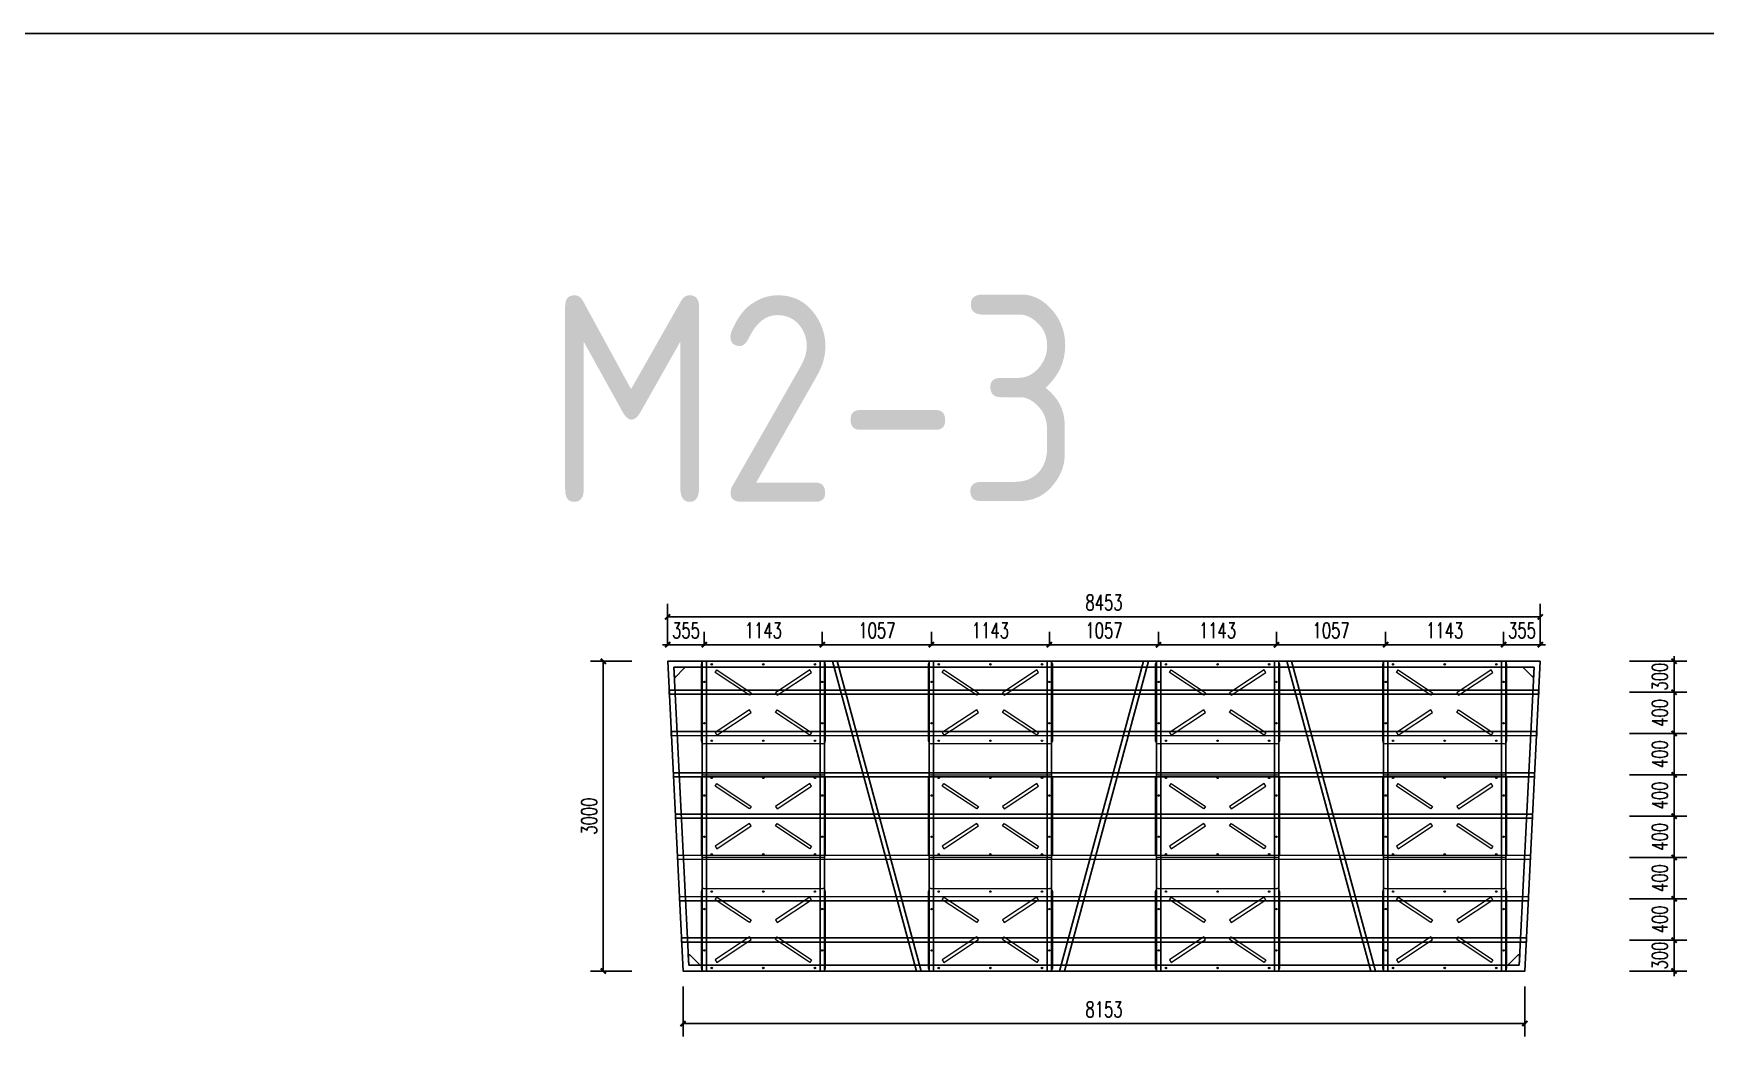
# Model space of a CAD drawing. Extents: x 1254079 to 1500931, y -102737 to 142253.
# Drawn here: x 1328295 to 1344492, y 37826 to 47539 of the extents above; entities that cross this region are included whole.
import ezdxf

# ---------------------------------------------------------------- set-up
doc = ezdxf.new("R2010")
doc.units = 0
doc.header["$LTSCALE"] = 1000
doc.header["$MEASUREMENT"] = 0
for name, color, linetype in [('14#槽钢', 3, 'Continuous'), ('PUB_DIM', 3, 'Continuous'), ('PUB_TEXT', 7, 'Continuous'), ('W-float bowl浮筒', 253, 'Continuous'), ('W-FLOAT_BOWL浮筒', 253, 'Continuous'), ('W-STEEL_FRAME钢架', 3, 'Continuous'), ('W-STEEL_KEEL钢龙骨', 5, 'Continuous')]:
    doc.layers.add(name, color=color, linetype=linetype)
doc.styles.add('_TCH_DIM_T3', font='SIMPLEX', dxfattribs={"width": 0.705882, "bigfont": 'GBCBIG'})
doc.styles.get("Standard").update_dxf_attribs({"font": 'gbenor.shx', "bigfont": 'gbcbig.shx'})
doc.dimstyles.new('_TCH_ARCH&&50', dxfattribs={"dimtxt": 148.75, "dimasz": 50, "dimexe": 125, "dimexo": 150, "dimgap": 63.125, "dimtad": 1, "dimdec": 0, "dimzin": 0, "dimdsep": 46, "dimtxsty": '_TCH_DIM_T3', "dimblk": 'ARCHTICK', "dimcen": 0.09, "dimclrt": 7, "dimazin": 2, "dimtfac": 1, "dimtdec": 0, "dimtix": 1, "dimtmove": 2, "dimatfit": 3, "dimfxl": 0, "dimtolj": 1, "dimtzin": 0, "dimarcsym": 0})

# ---------------------------------------------------------------- blocks, each defined once
blk = doc.blocks.new('_ArchTick')
at = {"color": 0, "linetype": 'ByBlock', "const_width": 0.4}
blk.add_lwpolyline([(-0.5, -0.5), (0.5, 0.5)], dxfattribs=at)
blk = doc.blocks.new('*D1085')
at = {"layer": 'Defpoints', "color": 0, "transparency": 16777216}
for p in [(1334793, 41620), (1334438, 41460), (1334793, 41460)]:
    blk.add_point(p, dxfattribs=at)
at = {"layer": 'PUB_DIM', "color": 0, "lineweight": -2, "transparency": 16777216}
for p, q in [((1334438, 41610), (1334438, 41745)), ((1334793, 41610), (1334793, 41745)), ((1334438, 41620), (1334388, 41620)), ((1334438, 41620), (1334793, 41620)), ((1334793, 41620), (1334843, 41620))]:
    blk.add_line(p, q, dxfattribs=at)
at = {"layer": 'PUB_DIM', "color": 0, "lineweight": -2, "transparency": 16777216, "xscale": 50, "yscale": 50, "zscale": 50}
blk.add_blockref('_ArchTick', (1334438, 41620), dxfattribs=at)
at = {"layer": 'PUB_DIM', "color": 0, "lineweight": -2, "transparency": 16777216, "xscale": 50, "yscale": 50, "zscale": 50, "rotation": 180}
blk.add_blockref('_ArchTick', (1334793, 41620), dxfattribs=at)
at = {"layer": 'PUB_DIM', "color": 7, "transparency": 16777216, "insert": (1334616, 41758), "char_height": 148.8, "attachment_point": 5, "style": '_TCH_DIM_T3'}
blk.add_mtext('\\A1;355', dxfattribs=at)
blk = doc.blocks.new('*D1086')
at = {"layer": 'Defpoints', "color": 0, "transparency": 16777216}
for p in [(1335936, 41620), (1334793, 41460), (1335936, 41460)]:
    blk.add_point(p, dxfattribs=at)
at = {"layer": 'PUB_DIM', "color": 0, "lineweight": -2, "transparency": 16777216}
for p, q in [((1334793, 41610), (1334793, 41745)), ((1335936, 41610), (1335936, 41745)), ((1334793, 41620), (1335936, 41620))]:
    blk.add_line(p, q, dxfattribs=at)
at = {"layer": 'PUB_DIM', "color": 0, "lineweight": -2, "transparency": 16777216, "xscale": 50, "yscale": 50, "zscale": 50, "rotation": 180}
blk.add_blockref('_ArchTick', (1334793, 41620), dxfattribs=at)
at = {"layer": 'PUB_DIM', "color": 0, "lineweight": -2, "transparency": 16777216, "xscale": 50, "yscale": 50, "zscale": 50}
blk.add_blockref('_ArchTick', (1335936, 41620), dxfattribs=at)
at = {"layer": 'PUB_DIM', "color": 7, "transparency": 16777216, "insert": (1335365, 41758), "char_height": 148.8, "attachment_point": 5, "style": '_TCH_DIM_T3'}
blk.add_mtext('\\A1;1143', dxfattribs=at)
blk = doc.blocks.new('*D1087')
at = {"layer": 'Defpoints', "color": 0, "transparency": 16777216}
for p in [(1336993, 41620), (1335936, 41460), (1336993, 41460)]:
    blk.add_point(p, dxfattribs=at)
at = {"layer": 'PUB_DIM', "color": 0, "lineweight": -2, "transparency": 16777216}
for p, q in [((1335936, 41610), (1335936, 41745)), ((1336993, 41610), (1336993, 41745)), ((1335936, 41620), (1336993, 41620))]:
    blk.add_line(p, q, dxfattribs=at)
at = {"layer": 'PUB_DIM', "color": 0, "lineweight": -2, "transparency": 16777216, "xscale": 50, "yscale": 50, "zscale": 50, "rotation": 180}
blk.add_blockref('_ArchTick', (1335936, 41620), dxfattribs=at)
at = {"layer": 'PUB_DIM', "color": 0, "lineweight": -2, "transparency": 16777216, "xscale": 50, "yscale": 50, "zscale": 50}
blk.add_blockref('_ArchTick', (1336993, 41620), dxfattribs=at)
at = {"layer": 'PUB_DIM', "color": 7, "transparency": 16777216, "insert": (1336465, 41758), "char_height": 148.8, "attachment_point": 5, "style": '_TCH_DIM_T3'}
blk.add_mtext('\\A1;1057', dxfattribs=at)
blk = doc.blocks.new('*D1088')
at = {"layer": 'Defpoints', "color": 0, "transparency": 16777216}
for p in [(1338136, 41620), (1336993, 41460), (1338136, 41460)]:
    blk.add_point(p, dxfattribs=at)
at = {"layer": 'PUB_DIM', "color": 0, "lineweight": -2, "transparency": 16777216}
for p, q in [((1336993, 41610), (1336993, 41745)), ((1338136, 41610), (1338136, 41745)), ((1336993, 41620), (1338136, 41620))]:
    blk.add_line(p, q, dxfattribs=at)
at = {"layer": 'PUB_DIM', "color": 0, "lineweight": -2, "transparency": 16777216, "xscale": 50, "yscale": 50, "zscale": 50, "rotation": 180}
blk.add_blockref('_ArchTick', (1336993, 41620), dxfattribs=at)
at = {"layer": 'PUB_DIM', "color": 0, "lineweight": -2, "transparency": 16777216, "xscale": 50, "yscale": 50, "zscale": 50}
blk.add_blockref('_ArchTick', (1338136, 41620), dxfattribs=at)
at = {"layer": 'PUB_DIM', "color": 7, "transparency": 16777216, "insert": (1337565, 41758), "char_height": 148.8, "attachment_point": 5, "style": '_TCH_DIM_T3'}
blk.add_mtext('\\A1;1143', dxfattribs=at)
blk = doc.blocks.new('*D1089')
at = {"layer": 'Defpoints', "color": 0, "transparency": 16777216}
for p in [(1339193, 41620), (1338136, 41460), (1339193, 41460)]:
    blk.add_point(p, dxfattribs=at)
at = {"layer": 'PUB_DIM', "color": 0, "lineweight": -2, "transparency": 16777216}
for p, q in [((1338136, 41610), (1338136, 41745)), ((1339193, 41610), (1339193, 41745)), ((1338136, 41620), (1339193, 41620))]:
    blk.add_line(p, q, dxfattribs=at)
at = {"layer": 'PUB_DIM', "color": 0, "lineweight": -2, "transparency": 16777216, "xscale": 50, "yscale": 50, "zscale": 50, "rotation": 180}
blk.add_blockref('_ArchTick', (1338136, 41620), dxfattribs=at)
at = {"layer": 'PUB_DIM', "color": 0, "lineweight": -2, "transparency": 16777216, "xscale": 50, "yscale": 50, "zscale": 50}
blk.add_blockref('_ArchTick', (1339193, 41620), dxfattribs=at)
at = {"layer": 'PUB_DIM', "color": 7, "transparency": 16777216, "insert": (1338665, 41758), "char_height": 148.8, "attachment_point": 5, "style": '_TCH_DIM_T3'}
blk.add_mtext('\\A1;1057', dxfattribs=at)
blk = doc.blocks.new('*D1090')
at = {"layer": 'Defpoints', "color": 0, "transparency": 16777216}
for p in [(1340336, 41620), (1339193, 41460), (1340336, 41460)]:
    blk.add_point(p, dxfattribs=at)
at = {"layer": 'PUB_DIM', "color": 0, "lineweight": -2, "transparency": 16777216}
for p, q in [((1339193, 41610), (1339193, 41745)), ((1340336, 41610), (1340336, 41745)), ((1339193, 41620), (1340336, 41620))]:
    blk.add_line(p, q, dxfattribs=at)
at = {"layer": 'PUB_DIM', "color": 0, "lineweight": -2, "transparency": 16777216, "xscale": 50, "yscale": 50, "zscale": 50, "rotation": 180}
blk.add_blockref('_ArchTick', (1339193, 41620), dxfattribs=at)
at = {"layer": 'PUB_DIM', "color": 0, "lineweight": -2, "transparency": 16777216, "xscale": 50, "yscale": 50, "zscale": 50}
blk.add_blockref('_ArchTick', (1340336, 41620), dxfattribs=at)
at = {"layer": 'PUB_DIM', "color": 7, "transparency": 16777216, "insert": (1339765, 41758), "char_height": 148.8, "attachment_point": 5, "style": '_TCH_DIM_T3'}
blk.add_mtext('\\A1;1143', dxfattribs=at)
blk = doc.blocks.new('*D1091')
at = {"layer": 'Defpoints', "color": 0, "transparency": 16777216}
for p in [(1341393, 41620), (1340336, 41460), (1341393, 41460)]:
    blk.add_point(p, dxfattribs=at)
at = {"layer": 'PUB_DIM', "color": 0, "lineweight": -2, "transparency": 16777216}
for p, q in [((1340336, 41610), (1340336, 41745)), ((1341393, 41610), (1341393, 41745)), ((1340336, 41620), (1341393, 41620))]:
    blk.add_line(p, q, dxfattribs=at)
at = {"layer": 'PUB_DIM', "color": 0, "lineweight": -2, "transparency": 16777216, "xscale": 50, "yscale": 50, "zscale": 50, "rotation": 180}
blk.add_blockref('_ArchTick', (1340336, 41620), dxfattribs=at)
at = {"layer": 'PUB_DIM', "color": 0, "lineweight": -2, "transparency": 16777216, "xscale": 50, "yscale": 50, "zscale": 50}
blk.add_blockref('_ArchTick', (1341393, 41620), dxfattribs=at)
at = {"layer": 'PUB_DIM', "color": 7, "transparency": 16777216, "insert": (1340865, 41758), "char_height": 148.8, "attachment_point": 5, "style": '_TCH_DIM_T3'}
blk.add_mtext('\\A1;1057', dxfattribs=at)
blk = doc.blocks.new('*D1092')
at = {"layer": 'Defpoints', "color": 0, "transparency": 16777216}
for p in [(1342536, 41620), (1341393, 41460), (1342536, 41460)]:
    blk.add_point(p, dxfattribs=at)
at = {"layer": 'PUB_DIM', "color": 0, "lineweight": -2, "transparency": 16777216}
for p, q in [((1341393, 41610), (1341393, 41745)), ((1342536, 41610), (1342536, 41745)), ((1341393, 41620), (1342536, 41620))]:
    blk.add_line(p, q, dxfattribs=at)
at = {"layer": 'PUB_DIM', "color": 0, "lineweight": -2, "transparency": 16777216, "xscale": 50, "yscale": 50, "zscale": 50, "rotation": 180}
blk.add_blockref('_ArchTick', (1341393, 41620), dxfattribs=at)
at = {"layer": 'PUB_DIM', "color": 0, "lineweight": -2, "transparency": 16777216, "xscale": 50, "yscale": 50, "zscale": 50}
blk.add_blockref('_ArchTick', (1342536, 41620), dxfattribs=at)
at = {"layer": 'PUB_DIM', "color": 7, "transparency": 16777216, "insert": (1341965, 41758), "char_height": 148.8, "attachment_point": 5, "style": '_TCH_DIM_T3'}
blk.add_mtext('\\A1;1143', dxfattribs=at)
blk = doc.blocks.new('*D1093')
at = {"layer": 'Defpoints', "color": 0, "transparency": 16777216}
for p in [(1342891, 41620), (1342536, 41460), (1342891, 41460)]:
    blk.add_point(p, dxfattribs=at)
at = {"layer": 'PUB_DIM', "color": 0, "lineweight": -2, "transparency": 16777216}
for p, q in [((1342536, 41610), (1342536, 41745)), ((1342891, 41610), (1342891, 41745)), ((1342536, 41620), (1342486, 41620)), ((1342536, 41620), (1342891, 41620)), ((1342891, 41620), (1342941, 41620))]:
    blk.add_line(p, q, dxfattribs=at)
at = {"layer": 'PUB_DIM', "color": 0, "lineweight": -2, "transparency": 16777216, "xscale": 50, "yscale": 50, "zscale": 50}
blk.add_blockref('_ArchTick', (1342536, 41620), dxfattribs=at)
at = {"layer": 'PUB_DIM', "color": 0, "lineweight": -2, "transparency": 16777216, "xscale": 50, "yscale": 50, "zscale": 50, "rotation": 180}
blk.add_blockref('_ArchTick', (1342891, 41620), dxfattribs=at)
at = {"layer": 'PUB_DIM', "color": 7, "transparency": 16777216, "insert": (1342714, 41758), "char_height": 148.8, "attachment_point": 5, "style": '_TCH_DIM_T3'}
blk.add_mtext('\\A1;355', dxfattribs=at)
blk = doc.blocks.new('*D1115')
at = {"layer": 'Defpoints', "color": 0, "transparency": 16777216}
for p in [(1343606, 38760), (1344187, 38760), (1343606, 38460)]:
    blk.add_point(p, dxfattribs=at)
at = {"layer": 'PUB_DIM', "color": 0, "lineweight": -2, "transparency": 16777216}
for p, q in [((1343756, 38760), (1344312, 38760)), ((1344187, 38760), (1344187, 38810)), ((1344187, 38460), (1344187, 38760)), ((1343756, 38460), (1344312, 38460)), ((1344187, 38460), (1344187, 38410))]:
    blk.add_line(p, q, dxfattribs=at)
at = {"layer": 'PUB_DIM', "color": 0, "lineweight": -2, "transparency": 16777216, "xscale": 50, "yscale": 50, "zscale": 50}
for p, rotation in [((1344187, 38760), 269.9992561467271), ((1344187, 38460), 89.9992561467271)]:
    blk.add_blockref('_ArchTick', p, dxfattribs=dict(at, rotation=rotation))
at = {"layer": 'PUB_DIM', "color": 7, "transparency": 16777216, "insert": (1344049, 38610), "char_height": 148.8, "attachment_point": 5, "rotation": 89.9993, "style": '_TCH_DIM_T3'}
blk.add_mtext('\\A1;300', dxfattribs=at)
blk = doc.blocks.new('*D1116')
at = {"layer": 'Defpoints', "color": 0, "transparency": 16777216}
for p in [(1343606, 39160), (1344187, 39160), (1343606, 38760)]:
    blk.add_point(p, dxfattribs=at)
at = {"layer": 'PUB_DIM', "color": 0, "lineweight": -2, "transparency": 16777216}
for p, q in [((1343756, 39160), (1344312, 39160)), ((1344187, 38760), (1344187, 39160)), ((1343756, 38760), (1344312, 38760))]:
    blk.add_line(p, q, dxfattribs=at)
at = {"layer": 'PUB_DIM', "color": 0, "lineweight": -2, "transparency": 16777216, "xscale": 50, "yscale": 50, "zscale": 50}
for p, rotation in [((1344187, 39160), 89.99925614672695), ((1344187, 38760), 269.999256146727)]:
    blk.add_blockref('_ArchTick', p, dxfattribs=dict(at, rotation=rotation))
at = {"layer": 'PUB_DIM', "color": 7, "transparency": 16777216, "insert": (1344049, 38960), "char_height": 148.8, "attachment_point": 5, "rotation": 89.9993, "style": '_TCH_DIM_T3'}
blk.add_mtext('\\A1;400', dxfattribs=at)
blk = doc.blocks.new('*D1117')
at = {"layer": 'Defpoints', "color": 0, "transparency": 16777216}
for p in [(1343606, 39560), (1344187, 39560), (1343606, 39160)]:
    blk.add_point(p, dxfattribs=at)
at = {"layer": 'PUB_DIM', "color": 0, "lineweight": -2, "transparency": 16777216}
for p, q in [((1343756, 39560), (1344312, 39560)), ((1344187, 39160), (1344187, 39560)), ((1343756, 39160), (1344312, 39160))]:
    blk.add_line(p, q, dxfattribs=at)
at = {"layer": 'PUB_DIM', "color": 0, "lineweight": -2, "transparency": 16777216, "xscale": 50, "yscale": 50, "zscale": 50}
for p, rotation in [((1344187, 39560), 89.99925614673225), ((1344187, 39160), 269.9992561467323)]:
    blk.add_blockref('_ArchTick', p, dxfattribs=dict(at, rotation=rotation))
at = {"layer": 'PUB_DIM', "color": 7, "transparency": 16777216, "insert": (1344049, 39360), "char_height": 148.8, "attachment_point": 5, "rotation": 89.9993, "style": '_TCH_DIM_T3'}
blk.add_mtext('\\A1;400', dxfattribs=at)
blk = doc.blocks.new('*D1118')
at = {"layer": 'Defpoints', "color": 0, "transparency": 16777216}
for p in [(1343606, 39960), (1344187, 39960), (1343606, 39560)]:
    blk.add_point(p, dxfattribs=at)
at = {"layer": 'PUB_DIM', "color": 0, "lineweight": -2, "transparency": 16777216}
for p, q in [((1343756, 39960), (1344312, 39960)), ((1344187, 39560), (1344187, 39960)), ((1343756, 39560), (1344312, 39560))]:
    blk.add_line(p, q, dxfattribs=at)
at = {"layer": 'PUB_DIM', "color": 0, "lineweight": -2, "transparency": 16777216, "xscale": 50, "yscale": 50, "zscale": 50}
for p, rotation in [((1344187, 39960), 89.99925614673371), ((1344187, 39560), 269.9992561467337)]:
    blk.add_blockref('_ArchTick', p, dxfattribs=dict(at, rotation=rotation))
at = {"layer": 'PUB_DIM', "color": 7, "transparency": 16777216, "insert": (1344049, 39760), "char_height": 148.8, "attachment_point": 5, "rotation": 89.9993, "style": '_TCH_DIM_T3'}
blk.add_mtext('\\A1;400', dxfattribs=at)
blk = doc.blocks.new('*D1119')
at = {"layer": 'Defpoints', "color": 0, "transparency": 16777216}
for p in [(1343606, 40360), (1344187, 40360), (1343606, 39960)]:
    blk.add_point(p, dxfattribs=at)
at = {"layer": 'PUB_DIM', "color": 0, "lineweight": -2, "transparency": 16777216}
for p, q in [((1343756, 40360), (1344312, 40360)), ((1344187, 39960), (1344187, 40360)), ((1343756, 39960), (1344312, 39960))]:
    blk.add_line(p, q, dxfattribs=at)
at = {"layer": 'PUB_DIM', "color": 0, "lineweight": -2, "transparency": 16777216, "xscale": 50, "yscale": 50, "zscale": 50}
for p, rotation in [((1344187, 40360), 89.99925614673371), ((1344187, 39960), 269.9992561467337)]:
    blk.add_blockref('_ArchTick', p, dxfattribs=dict(at, rotation=rotation))
at = {"layer": 'PUB_DIM', "color": 7, "transparency": 16777216, "insert": (1344049, 40160), "char_height": 148.8, "attachment_point": 5, "rotation": 89.9993, "style": '_TCH_DIM_T3'}
blk.add_mtext('\\A1;400', dxfattribs=at)
blk = doc.blocks.new('*D1120')
at = {"layer": 'Defpoints', "color": 0, "transparency": 16777216}
for p in [(1343606, 40760), (1344187, 40760), (1343606, 40360)]:
    blk.add_point(p, dxfattribs=at)
at = {"layer": 'PUB_DIM', "color": 0, "lineweight": -2, "transparency": 16777216}
for p, q in [((1343756, 40760), (1344312, 40760)), ((1344187, 40360), (1344187, 40760)), ((1343756, 40360), (1344312, 40360))]:
    blk.add_line(p, q, dxfattribs=at)
at = {"layer": 'PUB_DIM', "color": 0, "lineweight": -2, "transparency": 16777216, "xscale": 50, "yscale": 50, "zscale": 50}
for p, rotation in [((1344187, 40760), 89.9992561467015), ((1344187, 40360), 269.9992561467015)]:
    blk.add_blockref('_ArchTick', p, dxfattribs=dict(at, rotation=rotation))
at = {"layer": 'PUB_DIM', "color": 7, "transparency": 16777216, "insert": (1344049, 40560), "char_height": 148.8, "attachment_point": 5, "rotation": 89.9993, "style": '_TCH_DIM_T3'}
blk.add_mtext('\\A1;400', dxfattribs=at)
blk = doc.blocks.new('*D1121')
at = {"layer": 'Defpoints', "color": 0, "transparency": 16777216}
for p in [(1343606, 41160), (1344187, 41160), (1343606, 40760)]:
    blk.add_point(p, dxfattribs=at)
at = {"layer": 'PUB_DIM', "color": 0, "lineweight": -2, "transparency": 16777216}
for p, q in [((1343756, 41160), (1344312, 41160)), ((1344187, 40760), (1344187, 41160)), ((1343756, 40760), (1344312, 40760))]:
    blk.add_line(p, q, dxfattribs=at)
at = {"layer": 'PUB_DIM', "color": 0, "lineweight": -2, "transparency": 16777216, "xscale": 50, "yscale": 50, "zscale": 50}
for p, rotation in [((1344187, 41160), 89.99925614673093), ((1344187, 40760), 269.9992561467309)]:
    blk.add_blockref('_ArchTick', p, dxfattribs=dict(at, rotation=rotation))
at = {"layer": 'PUB_DIM', "color": 7, "transparency": 16777216, "insert": (1344049, 40960), "char_height": 148.8, "attachment_point": 5, "rotation": 89.9993, "style": '_TCH_DIM_T3'}
blk.add_mtext('\\A1;400', dxfattribs=at)
blk = doc.blocks.new('*D1122')
at = {"layer": 'Defpoints', "color": 0, "transparency": 16777216}
for p in [(1343606, 41460), (1344187, 41460), (1343606, 41160)]:
    blk.add_point(p, dxfattribs=at)
at = {"layer": 'PUB_DIM', "color": 0, "lineweight": -2, "transparency": 16777216}
for p, q in [((1344187, 41460), (1344187, 41510)), ((1343756, 41460), (1344312, 41460)), ((1344187, 41160), (1344187, 41460)), ((1343756, 41160), (1344312, 41160)), ((1344187, 41160), (1344187, 41110))]:
    blk.add_line(p, q, dxfattribs=at)
at = {"layer": 'PUB_DIM', "color": 0, "lineweight": -2, "transparency": 16777216, "xscale": 50, "yscale": 50, "zscale": 50}
for p, rotation in [((1344187, 41460), 269.9992561467388), ((1344187, 41160), 89.99925614673876)]:
    blk.add_blockref('_ArchTick', p, dxfattribs=dict(at, rotation=rotation))
at = {"layer": 'PUB_DIM', "color": 7, "transparency": 16777216, "insert": (1344049, 41310), "char_height": 148.8, "attachment_point": 5, "rotation": 89.9993, "style": '_TCH_DIM_T3'}
blk.add_mtext('\\A1;300', dxfattribs=at)
blk = doc.blocks.new('*D1123')
at = {"layer": 'Defpoints', "color": 0, "transparency": 16777216}
for p in [(1333815, 41460), (1334242, 41460), (1334242, 38460)]:
    blk.add_point(p, dxfattribs=at)
at = {"layer": 'PUB_DIM', "color": 0, "lineweight": -2, "transparency": 16777216}
for p, q in [((1334092, 41460), (1333690, 41460)), ((1333815, 38460), (1333815, 41460)), ((1334092, 38460), (1333690, 38460))]:
    blk.add_line(p, q, dxfattribs=at)
at = {"layer": 'PUB_DIM', "color": 0, "lineweight": -2, "transparency": 16777216, "xscale": 50, "yscale": 50, "zscale": 50}
for p, rotation in [((1333815, 41460), 90), ((1333815, 38460), 270)]:
    blk.add_blockref('_ArchTick', p, dxfattribs=dict(at, rotation=rotation))
at = {"layer": 'PUB_DIM', "color": 7, "transparency": 16777216, "insert": (1333677, 39960), "char_height": 148.8, "attachment_point": 5, "rotation": 90, "style": '_TCH_DIM_T3'}
blk.add_mtext('\\A1;3000', dxfattribs=at)
blk = doc.blocks.new('*D1124')
at = {"layer": 'Defpoints', "color": 0, "transparency": 16777216}
for p in [(1334588, 38460), (1342741, 38460), (1342741, 37951)]:
    blk.add_point(p, dxfattribs=at)
at = {"layer": 'PUB_DIM', "color": 0, "lineweight": -2, "transparency": 16777216}
for p, q in [((1334588, 38310), (1334588, 37826)), ((1342741, 38310), (1342741, 37826)), ((1334588, 37951), (1342741, 37951))]:
    blk.add_line(p, q, dxfattribs=at)
at = {"layer": 'PUB_DIM', "color": 0, "lineweight": -2, "transparency": 16777216, "xscale": 50, "yscale": 50, "zscale": 50, "rotation": 180}
blk.add_blockref('_ArchTick', (1334588, 37951), dxfattribs=at)
at = {"layer": 'PUB_DIM', "color": 0, "lineweight": -2, "transparency": 16777216, "xscale": 50, "yscale": 50, "zscale": 50}
blk.add_blockref('_ArchTick', (1342741, 37951), dxfattribs=at)
at = {"layer": 'PUB_DIM', "color": 7, "transparency": 16777216, "insert": (1338665, 38088), "char_height": 148.8, "attachment_point": 5, "style": '_TCH_DIM_T3'}
blk.add_mtext('\\A1;8153', dxfattribs=at)
blk = doc.blocks.new('*D1125')
at = {"layer": 'Defpoints', "color": 0, "transparency": 16777216}
for p in [(1342891, 41890), (1334438, 41460), (1342891, 41460)]:
    blk.add_point(p, dxfattribs=at)
at = {"layer": 'PUB_DIM', "color": 0, "lineweight": -2, "transparency": 16777216}
for p, q in [((1334438, 41610), (1334438, 42015)), ((1342891, 41610), (1342891, 42015)), ((1334438, 41890), (1342891, 41890))]:
    blk.add_line(p, q, dxfattribs=at)
at = {"layer": 'PUB_DIM', "color": 0, "lineweight": -2, "transparency": 16777216, "xscale": 50, "yscale": 50, "zscale": 50, "rotation": 180}
blk.add_blockref('_ArchTick', (1334438, 41890), dxfattribs=at)
at = {"layer": 'PUB_DIM', "color": 0, "lineweight": -2, "transparency": 16777216, "xscale": 50, "yscale": 50, "zscale": 50}
blk.add_blockref('_ArchTick', (1342891, 41890), dxfattribs=at)
at = {"layer": 'PUB_DIM', "color": 7, "transparency": 16777216, "insert": (1338665, 42028), "char_height": 148.8, "attachment_point": 5, "style": '_TCH_DIM_T3'}
blk.add_mtext('\\A1;8453', dxfattribs=at)
blk = doc.blocks.new('$matou$00000145')
at = {"layer": 'W-float bowl浮筒', "lineweight": 0}
for p, q in [((-600, -375), (-600, 375)), ((-575, 400), (575, 400)), ((-507, 370), (-493, 370)), ((-500, 377), (-500, 363)), ((-7, 370), (7, 370)), ((0, 377), (0, 363)), ((493, 370), (507, 370)), ((500, 377), (500, 363)), ((600, 375), (600, -375)), ((-577, 200), (-563, 200)), ((-570, 207), (-570, 193)), ((563, 200), (577, 200)), ((570, 207), (570, 193)), ((-577, -200), (-563, -200)), ((-570, -193), (-570, -207)), ((563, -200), (577, -200)), ((570, -193), (570, -207)), ((575, -400), (-575, -400)), ((-507, -370), (-493, -370)), ((-500, -377), (-500, -363)), ((-7, -370), (7, -370)), ((0, -377), (0, -363)), ((493, -370), (507, -370)), ((500, -377), (500, -363))]:
    blk.add_line(p, q, dxfattribs=at)
at = {"layer": 'W-float bowl浮筒', "lineweight": 0, "ltscale": 100}
for points in [[(-450, 316), (-117, 95), (-133, 70), (-467, 291)], [(450, 316), (117, 95), (133, 70), (467, 291)], [(-450, -316), (-117, -95), (-133, -70), (-467, -291)], [(450, -316), (117, -95), (133, -70), (467, -291)]]:
    blk.add_lwpolyline(points, close=True, dxfattribs=at)
at = {"layer": 'W-float bowl浮筒', "lineweight": 0}
for centre in [(-500, 370), (0, 370), (500, 370), (-570, 200), (570, 200), (-570, -200), (570, -200), (-500, -370), (0, -370), (500, -370)]:
    blk.add_circle(centre, 7, dxfattribs=at)
for centre, start, end in [((-575, 375), 90, 180), ((575, 375), 0, 90), ((-575, -375), 180, 270), ((575, -375), 270, 0)]:
    blk.add_arc(centre, 25, start, end, dxfattribs=at)

msp = doc.modelspace()

# ---------------------------------------------------------------- linework, layer by layer
at = {"layer": '14#槽钢'}
msp.add_lwpolyline([(1284443.8, 47538.8), (1371490.4, 47538.8)], dxfattribs=at)
for points in [[(1342891.2, 41460), (1342741.4, 38459.8), (1334588.2, 38459.8), (1334438.4, 41460)], [(1342830.2, 41402), (1342686.2, 38517.8), (1334643.4, 38517.8), (1334499.4, 41402)]]:
    msp.add_lwpolyline(points, close=True, dxfattribs=at)
at = {"layer": 'PUB_DIM'}
for p, q in [((1335927.8, 40160), (1335941.8, 40160)), ((1335934.8, 40167), (1335934.8, 40153)), ((1335927.8, 39760), (1335941.8, 39760)), ((1335934.8, 39767), (1335934.8, 39753))]:
    msp.add_line(p, q, dxfattribs=at)
at = {"layer": 'W-STEEL_FRAME钢架'}
for p, q in [((1336034.6, 41460), (1336848.6, 38460)), ((1336081, 41460), (1336895, 38460)), ((1339048.6, 41460), (1338234.6, 38460)), ((1339095, 41460), (1338281, 38460)), ((1340434.6, 41460), (1341248.6, 38460)), ((1340481, 41460), (1341295, 38460))]:
    msp.add_line(p, q, dxfattribs=at)
at = {"layer": 'W-STEEL_FRAME钢架', "color": 1}
for points in [[(1334509.4, 41302), (1334504.4, 41302), (1334499.4, 41402), (1334599.4, 41402), (1334599.4, 41392)], [(1342820.9, 41302), (1342825.2, 41302), (1342830.2, 41402), (1342730.9, 41402), (1342730.9, 41392)], [(1334653.4, 38617.8), (1334638.4, 38617.8), (1334643.4, 38517.8), (1334743.4, 38517.8), (1334743.4, 38527.8)], [(1342676.2, 38617.8), (1342691.2, 38617.8), (1342686.2, 38517.8), (1342586.2, 38517.8), (1342586.2, 38527.8)]]:
    msp.add_lwpolyline(points, close=True, dxfattribs=at)
at = {"layer": 'W-STEEL_FRAME钢架'}
for points in [[(1334771.8, 41460), (1334814.8, 41460), (1334814.8, 38460), (1334771.8, 38460)], [(1335914.8, 41460), (1335957.8, 41460), (1335957.8, 38460), (1335914.8, 38460)], [(1336971.8, 41460), (1337014.8, 41460), (1337014.8, 38460), (1336971.8, 38460)], [(1338157.8, 41460), (1338114.8, 41460), (1338114.8, 38460), (1338157.8, 38460)], [(1339171.8, 41460), (1339214.8, 41460), (1339214.8, 38460), (1339171.8, 38460)], [(1340357.8, 41460), (1340314.8, 41460), (1340314.8, 38460), (1340357.8, 38460)], [(1341371.8, 41460), (1341414.8, 41460), (1341414.8, 38460), (1341371.8, 38460)], [(1342557.8, 41460), (1342514.8, 41460), (1342514.8, 38460), (1342557.8, 38460)]]:
    msp.add_lwpolyline(points, close=True, dxfattribs=at)
at = {"layer": 'W-STEEL_KEEL钢龙骨'}
for points in [[(1334453.4, 41140.2), (1342876.3, 41140.8), (1342876.3, 41180.8), (1334453.4, 41180.2)], [(1334473.5, 40738.2), (1342856.3, 40740.9), (1342856.3, 40780.9), (1334473.5, 40778.2)], [(1334493.3, 40340.9), (1342836.3, 40339.7), (1342836.3, 40379.7), (1334493.3, 40380.9)], [(1334513.3, 39939.9), (1342816.3, 39939.9), (1342816.3, 39979.9), (1334513.3, 39979.9)], [(1334533.2, 39542), (1342796.3, 39539.8), (1342796.3, 39579.8), (1334533.2, 39582)], [(1334553.3, 39140.2), (1342776.4, 39141.2), (1342776.4, 39181.2), (1334553.3, 39180.2)], [(1334573.2, 38740.2), (1342756.4, 38740.3), (1342756.4, 38780.3), (1334573.2, 38780.2)]]:
    msp.add_lwpolyline(points, close=True, dxfattribs=at)

# ---------------------------------------------------------------- block references
at = {"layer": 'W-FLOAT_BOWL浮筒'}
for p in [(1335364.8, 41060), (1337564.8, 41060), (1339764.8, 41060), (1341964.8, 41060), (1335364.8, 39960), (1337564.8, 39960), (1339764.8, 39960), (1341964.8, 39960), (1335364.8, 38860), (1337564.8, 38860), (1339764.8, 38860), (1341964.8, 38860)]:
    msp.add_blockref('$matou$00000145', p, dxfattribs=at)

# ---------------------------------------------------------------- texts
at = {"layer": 'PUB_TEXT'}
msp.add_text('M2-3', height=2000, dxfattribs=at).set_placement((1333262.5, 43003.6))

# ---------------------------------------------------------------- dimensions: what is measured, and where the dimension line sits
at = {"layer": 'PUB_DIM'}
for p1, p2, distance, picture, middle in [((1334438.4, 41460), (1342891.2, 41460), 430.4, '*D1125', (1338664.8, 42027.9)), ((1334438.4, 41460), (1334793.3, 41460), 160.2, '*D1085', (1334615.9, 41757.7)), ((1334793.3, 41460), (1335936.3, 41460), 160.2, '*D1086', (1335364.8, 41757.7)), ((1335936.3, 41460), (1336993.3, 41460), 160.2, '*D1087', (1336464.8, 41757.7)), ((1336993.3, 41460), (1338136.3, 41460), 160.2, '*D1088', (1337564.8, 41757.7)), ((1338136.3, 41460), (1339193.3, 41460), 160.2, '*D1089', (1338664.8, 41757.7)), ((1339193.3, 41460), (1340336.3, 41460), 160.2, '*D1090', (1339764.8, 41757.7)), ((1340336.3, 41460), (1341393.3, 41460), 160.2, '*D1091', (1340864.8, 41757.7)), ((1341393.3, 41460), (1342536.3, 41460), 160.2, '*D1092', (1341964.8, 41757.7)), ((1342536.3, 41460), (1342891.2, 41460), 160.2, '*D1093', (1342713.8, 41757.7)), ((1334242.3, 38459.8), (1334242.3, 41460), 427.8, '*D1123', (1333677, 39959.9)), ((1343606.5, 41159.7), (1343606.5, 41459.7), -580.5, '*D1122', (1344049.4, 41309.7)), ((1343606.5, 40759.7), (1343606.5, 41159.7), -580.5, '*D1121', (1344049.4, 40959.7)), ((1343606.4, 40359.7), (1343606.5, 40759.7), -580.5, '*D1120', (1344049.4, 40559.7)), ((1343606.4, 39959.8), (1343606.4, 40359.7), -580.5, '*D1119', (1344049.4, 40159.7)), ((1343606.4, 39559.8), (1343606.4, 39959.8), -580.5, '*D1118', (1344049.4, 39759.8)), ((1343606.4, 39159.8), (1343606.4, 39559.8), -580.5, '*D1117', (1344049.4, 39359.8)), ((1343606.4, 38759.7), (1343606.4, 39159.8), -580.5, '*D1116', (1344049.4, 38959.7)), ((1343606.4, 38459.8), (1343606.4, 38759.7), -580.5, '*D1115', (1344049.4, 38609.7)), ((1334588.2, 38459.8), (1342741.4, 38459.8), -508.8, '*D1124', (1338664.8, 38088.5))]:
    dim = msp.add_aligned_dim(p1=p1, p2=p2, distance=distance, dimstyle='_TCH_ARCH&&50', dxfattribs=at)
    dim.commit()
    dim.dimension.update_dxf_attribs({"geometry": picture, "text_midpoint": middle})

doc.saveas('drawing.dxf')
